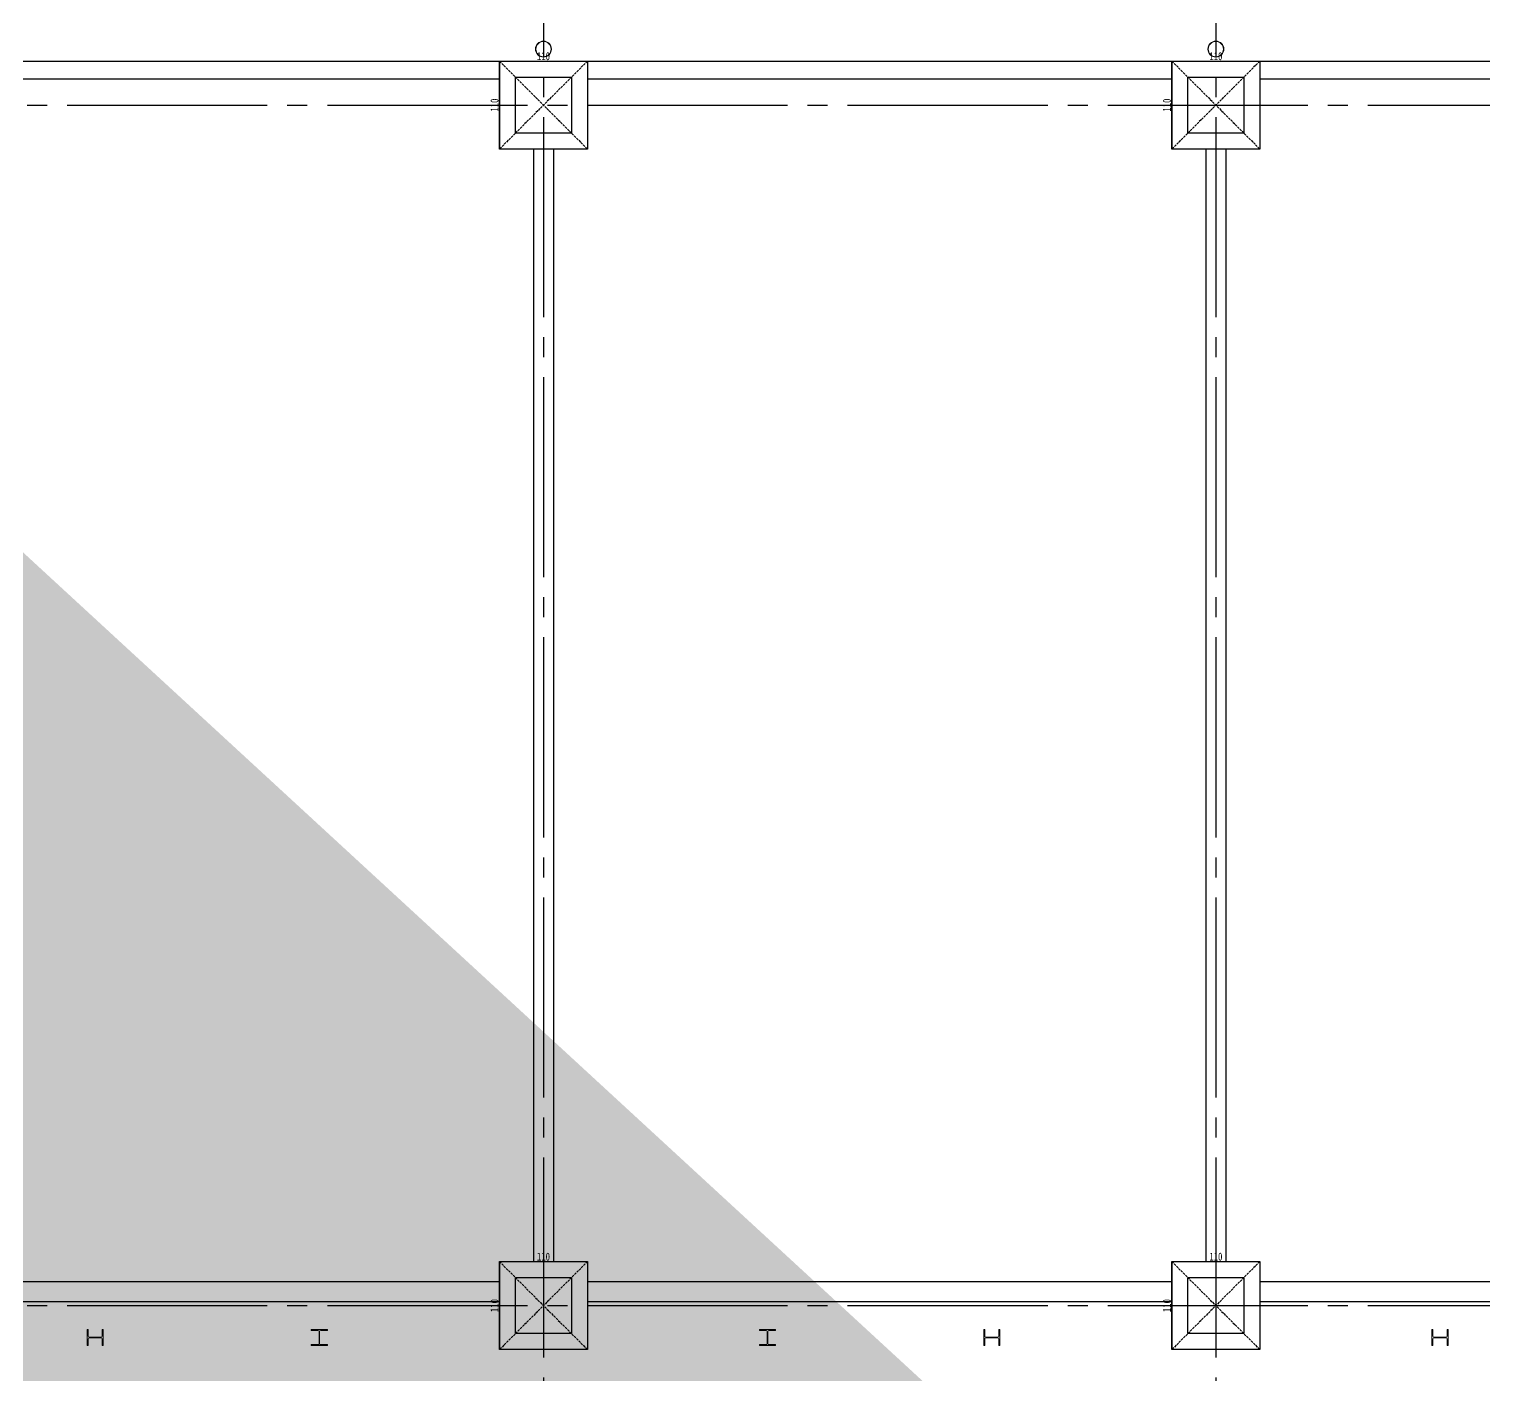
# Model space of a CAD drawing. Extents: x -3080 to 28500, y -1326 to 31609.
# Drawn here: x 20357 to 22175, y 7413 to 9095 of the extents above; entities that cross this region are included whole.
import ezdxf

# ---------------------------------------------------------------- set-up
doc = ezdxf.new("R2010")
doc.units = 0
doc.header["$LTSCALE"] = 100
doc.linetypes.add('X-S-FAB-L05$0$COL-CEN-LIN', pattern=[3.25, 2.5, -0.25, 0.25, -0.25])
doc.linetypes.add('X-S-FAB-L05$0$HIDDEN', pattern=[0.4, 0.3, -0.1])
for name, color, linetype in [('0-xref', 8, 'Continuous'), ('X-S-FAB-L05$0$1_L05平面圖_1_A-OBJE-MEP', 8, 'Continuous'), ('X-S-FAB-L05$0$BEAM', 8, 'Continuous'), ('X-S-FAB-L05$0$BLOCK', 8, 'Continuous'), ('X-S-FAB-L05$0$CCL', 8, 'X-S-FAB-L05$0$COL-CEN-LIN'), ('X-S-FAB-L05$0$COL', 8, 'Continuous'), ('X-S-FAB-L05$0$COL-S', 8, 'Continuous'), ('X-S-FAB-L05$0$SKY05│level-60%', 7, 'Continuous'), ('X-S-FAB-L05$0$WALL-RC', 8, 'Continuous')]:
    doc.layers.add(name, color=color, linetype=linetype)
doc.styles.add('X-S-FAB-L05$0$DIM', font='', dxfattribs={"width": 0.8})
doc.styles.get('X-S-FAB-L05$0$DIM').set_extended_font_data('MingLiU')
doc.dimstyles.new('X-S-FAB-L05$0$JJP_005_defpoint', dxfattribs={"dimtxt": 20, "dimasz": 0.5, "dimexe": 0.5, "dimexo": 0.5, "dimgap": 0.5, "dimtad": 1, "dimdsep": 46, "dimtxsty": 'X-S-FAB-L05$0$DIM', "dimblk": 'X-S-FAB-L05$0$_None', "dimcen": 10, "dimclrd": 256, "dimclre": 256, "dimclrt": 256, "dimadec": 0, "dimazin": 0, "dimtfac": 1, "dimtix": 1, "dimtmove": 2, "dimatfit": 3, "dimldrblk": 'X-S-FAB-L05$0$_None', "dimfxl": 0.5, "dimtolj": 1, "dimtzin": 0, "dimarcsym": 0})

# ---------------------------------------------------------------- blocks, each defined once
blk = doc.blocks.new('*D174')
at = {"layer": 'DefPoints', "lineweight": -2, "transparency": 16777216}
blk.add_line((0, 0), (110, 0), dxfattribs=at)
at = {"layer": 'DefPoints', "color": 0, "transparency": 16777216}
for p in [(0, 0), (110, 0), (110, 0)]:
    blk.add_point(p, dxfattribs=at)
at = {"layer": 'DefPoints', "transparency": 16777216, "insert": (55, 6.1), "char_height": 10, "attachment_point": 5, "style": 'X-S-FAB-L05$0$DIM'}
blk.add_mtext('\\A1;110', dxfattribs=at)
blk = doc.blocks.new('X-S-FAB-L05$0$_None')
blk = doc.blocks.new('*D175')
at = {"layer": 'DefPoints', "lineweight": -2, "transparency": 16777216}
blk.add_line((0, 0), (0, -110), dxfattribs=at)
at = {"layer": 'DefPoints', "color": 0, "transparency": 16777216}
for p in [(0, 0), (0, -110), (0, -110)]:
    blk.add_point(p, dxfattribs=at)
at = {"layer": 'DefPoints', "transparency": 16777216, "insert": (-6.1, -55), "char_height": 10, "attachment_point": 5, "rotation": 90, "style": 'X-S-FAB-L05$0$DIM'}
blk.add_mtext('\\A1;110', dxfattribs=at)
blk = doc.blocks.new('*U59')
at = {"layer": 'DefPoints', "linetype": 'X-S-FAB-L05$0$HIDDEN', "ltscale": 0.1}
for p, q in [((110, 0), (0, -110)), ((0, 0), (110, -110))]:
    blk.add_line(p, q, dxfattribs=at)
at = {"layer": 'X-S-FAB-L05$0$COL', "ltscale": 0.1}
blk.add_lwpolyline([(0, 0), (110, 0), (110, -110), (0, -110)], close=True, dxfattribs=at)
at = {"layer": 'DefPoints'}
dim = blk.add_linear_dim(base=(0, -110), p1=(0, 0), p2=(0, -110), angle=90, dimstyle='X-S-FAB-L05$0$JJP_005_defpoint', override={"dimtxt": 10}, dxfattribs=at)
dim.commit()
dim.dimension.update_dxf_attribs({"geometry": '*D175', "text_midpoint": (-6.067, -55)})
dim = blk.add_linear_dim(base=(110, 0), p1=(0, 0), p2=(110, 0), dimstyle='X-S-FAB-L05$0$JJP_005_defpoint', override={"dimtxt": 10}, dxfattribs=at)
dim.commit()
dim.dimension.update_dxf_attribs({"geometry": '*D174', "text_midpoint": (55, 6.067)})
blk = doc.blocks.new('X-S-FAB-L05$0$FAB2-L05')
at = {"layer": 'X-S-FAB-L05$0$CCL'}
for p, q in [((-5160, 11005), (-5160, 0)), ((-4320, 11005), (-4320, 0)), ((-26880, 9720), (1210, 9720)), ((-26880, 8220), (1210, 8220))]:
    blk.add_line(p, q, dxfattribs=at)
at = {"layer": 'X-S-FAB-L05$0$COL-S'}
for points in [[(-5195, 9755), (-5125, 9755), (-5125, 9685), (-5195, 9685)], [(-4355, 9755), (-4285, 9755), (-4285, 9685), (-4355, 9685)], [(-5195, 8255), (-5125, 8255), (-5125, 8185), (-5195, 8185)], [(-4355, 8255), (-4285, 8255), (-4285, 8185), (-4355, 8185)]]:
    blk.add_lwpolyline(points, close=True, dxfattribs=at)
at = {"layer": 'X-S-FAB-L05$0$BEAM'}
for p in [(-5215, 9775), (-4375, 9775), (-5215, 8275), (-4375, 8275)]:
    blk.add_blockref('*U59', p, dxfattribs=at)
blk = doc.blocks.new('X-S-FAB-L05')
at = {"layer": 'X-S-FAB-L05$0$SKY05│level-60%'}
h = blk.add_hatch(dxfattribs=at)
h.set_pattern_fill('ANSI31', color=256)
h.set_pattern_definition([(45, (0, 0), (-0.08838834765, 0.08838834765), [])])
edge = h.paths.add_edge_path()
edge.add_line((23520.4, 5520), (21180, 5520))
edge.add_line((21180, 5520), (21180, 7320))
edge.add_line((21180, 7320), (19200, 7320))
edge.add_line((19200, 7320), (19200, 8595))
edge.add_line((19200, 8595), (19707.5, 8595))
edge.add_line((19707.5, 8595), (19707.5, 9033))
at = {"layer": 'X-S-FAB-L05$0$1_L05平面圖_1_A-OBJE-MEP', "color": 8, "lineweight": 0, "ltscale": 10, "flags": 128}
for points in [[(21009.5, 9070, 1), (20990.5, 9070, 1)], [(21849.5, 9070, 1), (21830.5, 9070, 1)]]:
    blk.add_lwpolyline(points, format="xyb", close=True, dxfattribs=at)
at = {"layer": 'X-S-FAB-L05$0$1_L05平面圖_1_A-OBJE-MEP', "color": 8, "lineweight": 0, "ltscale": 10}
for centre in [(21000, 9070), (21840, 9070)]:
    blk.add_circle(centre, 10, dxfattribs=at)
at = {"layer": 'X-S-FAB-L05$0$COL-S'}
for points in [[(20965, 9035), (21035, 9035), (21035, 8965), (20965, 8965)], [(21805, 9035), (21875, 9035), (21875, 8965), (21805, 8965)], [(20965, 7535), (21035, 7535), (21035, 7465), (20965, 7465)], [(21805, 7535), (21875, 7535), (21875, 7465), (21805, 7465)]]:
    blk.add_lwpolyline(points, close=True, dxfattribs=at)
at = {"layer": 'X-S-FAB-L05$0$COL-S', "lineweight": 0, "flags": 128}
for points in [[(20430, 7450), (20431.2, 7450), (20431.2, 7458.3, -0.41421356), (20432.5, 7459.6), (20447.5, 7459.6, -0.41421356), (20448.8, 7458.3), (20448.8, 7450), (20450, 7450), (20450, 7470), (20448.8, 7470), (20448.8, 7461.7, -0.41421356), (20447.5, 7460.4), (20432.5, 7460.4, -0.41421356), (20431.2, 7461.7), (20431.2, 7470), (20430, 7470)], [(20710, 7470), (20710, 7468.8), (20718.3, 7468.8, -0.41421356), (20719.6, 7467.5), (20719.6, 7452.5, -0.41421356), (20718.3, 7451.2), (20710, 7451.2), (20710, 7450), (20730, 7450), (20730, 7451.2), (20721.7, 7451.2, -0.41421356), (20720.4, 7452.5), (20720.4, 7467.5, -0.41421356), (20721.7, 7468.8), (20730, 7468.8), (20730, 7470)], [(21270, 7470), (21270, 7468.8), (21278.3, 7468.8, -0.41421356), (21279.6, 7467.5), (21279.6, 7452.5, -0.41421356), (21278.3, 7451.2), (21270, 7451.2), (21270, 7450), (21290, 7450), (21290, 7451.2), (21281.7, 7451.2, -0.41421356), (21280.4, 7452.5), (21280.4, 7467.5, -0.41421356), (21281.7, 7468.8), (21290, 7468.8), (21290, 7470)], [(21550, 7450), (21551.2, 7450), (21551.2, 7458.3, -0.41421356), (21552.5, 7459.6), (21567.5, 7459.6, -0.41421356), (21568.8, 7458.3), (21568.8, 7450), (21570, 7450), (21570, 7470), (21568.8, 7470), (21568.8, 7461.7, -0.41421356), (21567.5, 7460.4), (21552.5, 7460.4, -0.41421356), (21551.2, 7461.7), (21551.2, 7470), (21550, 7470)], [(22110, 7450), (22111.2, 7450), (22111.2, 7458.3, -0.41421356), (22112.5, 7459.6), (22127.5, 7459.6, -0.41421356), (22128.8, 7458.3), (22128.8, 7450), (22130, 7450), (22130, 7470), (22128.8, 7470), (22128.8, 7461.7, -0.41421356), (22127.5, 7460.4), (22112.5, 7460.4, -0.41421356), (22111.2, 7461.7), (22111.2, 7470), (22110, 7470)]]:
    blk.add_lwpolyline(points, format="xyb", close=True, dxfattribs=at)
at = {"layer": 'X-S-FAB-L05$0$WALL-RC'}
for p, q in [((20215, 9055), (20945, 9055)), ((21055, 9055), (21785, 9055)), ((21895, 9055), (22625, 9055)), ((20215, 9033), (20945, 9033)), ((21055, 9033), (21785, 9033)), ((21895, 9033), (22625, 9033)), ((20987.5, 8945), (20987.5, 7555)), ((21012.5, 8945), (21012.5, 7555)), ((21827.5, 8945), (21827.5, 7555)), ((21852.5, 8945), (21852.5, 7555)), ((20215, 7530), (20945, 7530)), ((21055, 7530), (21785, 7530)), ((21895, 7530), (22625, 7530)), ((20215, 7505), (20945, 7505)), ((21055, 7505), (21785, 7505)), ((21895, 7505), (22625, 7505))]:
    blk.add_line(p, q, dxfattribs=at)
at = {"layer": 'X-S-FAB-L05$0$BEAM'}
for p in [(20945, 9055), (21785, 9055), (20945, 7555), (21785, 7555)]:
    blk.add_blockref('*U59', p, dxfattribs=at)
at = {"layer": 'X-S-FAB-L05$0$BLOCK'}
blk.add_blockref('X-S-FAB-L05$0$FAB2-L05', (26160, -720), dxfattribs=at)

msp = doc.modelspace()

# ---------------------------------------------------------------- block references
at = {"layer": '0-xref'}
msp.add_blockref('X-S-FAB-L05', (0, 0), dxfattribs=at)

doc.saveas('drawing.dxf')
